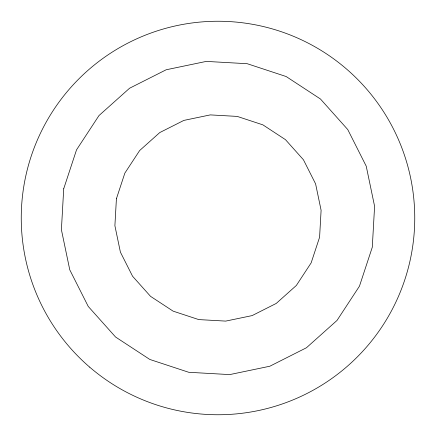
<?xml version="1.0" encoding="UTF-8"?>
<svg xmlns="http://www.w3.org/2000/svg" width="436" height="436" viewBox="0 0 436 436"><rect width="100%" height="100%" fill="white"/><g stroke="black" fill="none" stroke-linecap="round" stroke-linejoin="round"><path stroke-width="0.65" d="M63.711 188.777L61.405 229.707L69.771 269.835L88.241 306.437L115.551 337.006L149.842 359.466L188.777 372.29L229.707 374.595L269.835 366.229L306.437 347.759L337.006 320.449L359.466 286.158L372.29 247.223L374.595 206.293L366.229 166.165L347.759 129.563L320.449 98.994L286.158 76.534L247.223 63.711L206.293 61.405L166.165 69.771L129.563 88.241L98.994 115.551L76.534 149.842L63.711 188.777M116.412 198.762L114.897 225.706L120.401 252.133L132.56 276.228L150.545 296.355L173.125 311.146L198.762 319.588L225.706 321.103L252.133 315.599L276.228 303.44L296.355 285.455L311.146 262.875L319.588 237.239L321.103 210.294L315.599 183.867L303.44 159.772L285.455 139.645L262.875 124.854L237.239 116.412L210.294 114.897L183.867 120.401L159.772 132.56L139.645 150.545L124.854 173.125L116.412 198.762M89.636 367.107A196.745 196.745 0 0 0 411.312 254.613A196.745 196.745 0 0 0 153.052 32.28A196.745 196.745 0 0 0 89.636 367.107"/></g></svg>
